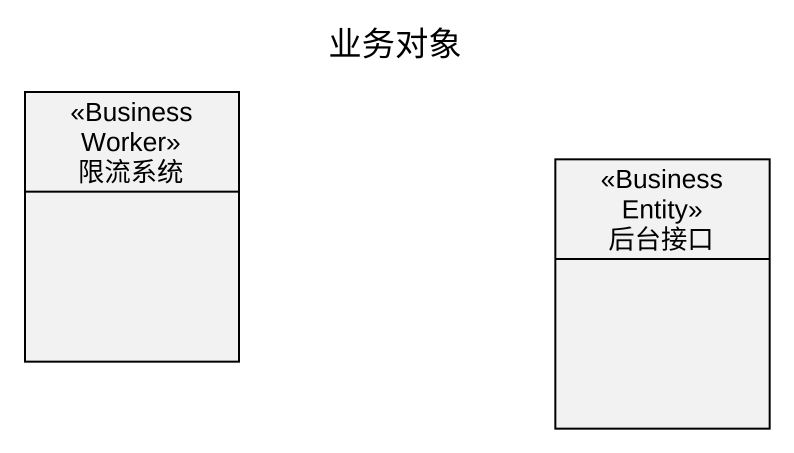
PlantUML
@startuml
title 业务对象
hide circle
hide empty members
class 限流系统 <<Business Worker>>
class 后台接口 <<Business Entity>>
@enduml
